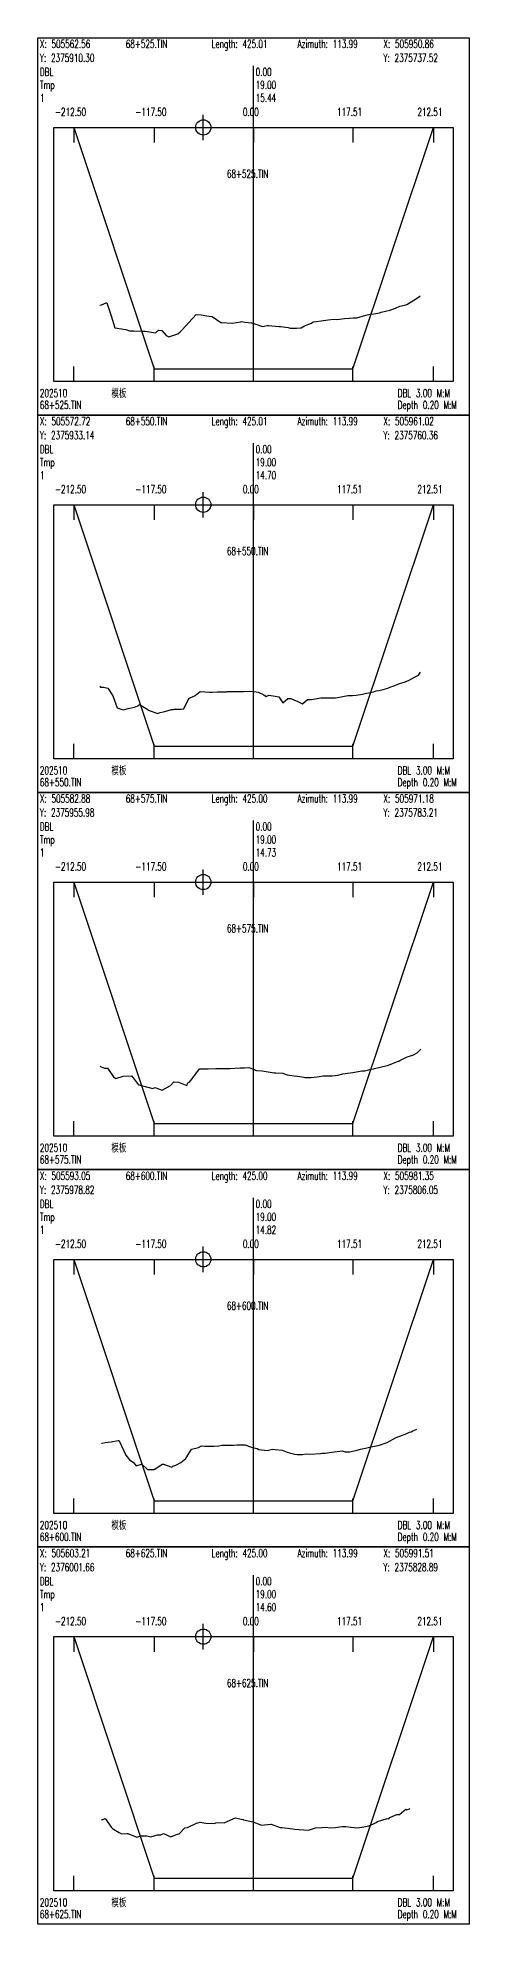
# Model space of a CAD drawing. Extents: x 1 to 194, y -24202 to 0.
# Drawn here: x 1 to 171, y -5345 to -4603 of the extents above; entities that cross this region are included whole.
import ezdxf

# ---------------------------------------------------------------- set-up
doc = ezdxf.new("R2010")
doc.units = 0
doc.header["$MEASUREMENT"] = 0
doc.layers.add('LABELS', color=7, linetype='Continuous')
doc.layers.add('XSECTION', color=7, linetype='Continuous')
doc.styles.get("Standard").update_dxf_attribs({"font": 'txt.shx'})

msp = doc.modelspace()

# ---------------------------------------------------------------- linework, layer by layer
at = {"color": 1}
for p, q in [((61.23, -4638.05), (71.23, -4638.05)), ((66.23, -4643.05), (66.23, -4633.05)), ((61.23, -4786.53), (71.23, -4786.53)), ((66.23, -4791.53), (66.23, -4781.53)), ((61.23, -4935.01), (71.23, -4935.01)), ((66.23, -4940.01), (66.23, -4930.01)), ((61.23, -5083.48), (71.23, -5083.48)), ((66.23, -5088.48), (66.23, -5078.48)), ((61.23, -5231.96), (71.23, -5231.96)), ((66.23, -5236.96), (66.23, -5226.96))]:
    msp.add_line(p, q, dxfattribs=at)
for centre in [(66.23, -4638.05), (66.23, -4786.53), (66.23, -4935.01), (66.23, -5083.48), (66.23, -5231.96)]:
    msp.add_circle(centre, 3, dxfattribs=at)
at = {"layer": 'XSECTION', "color": 0, "linetype": 'Continuous'}
for points in [[(1, -4602.77), (171, -4602.77), (171, -4751.23), (1, -4751.23), (1, -4602.77)], [(86, -4738.05), (86, -4613.82)], [(86, -4738.05), (86, -4613.82)], [(7.3, -4638.05), (164.71, -4638.05), (164.71, -4738.05), (7.3, -4738.05), (7.3, -4638.05)], [(15.17, -4638.05), (15.17, -4643.99)], [(15.17, -4638.05), (46.83, -4733.05)], [(15.17, -4638.05), (46.83, -4733.05)], [(46.83, -4638.05), (46.83, -4643.99)], [(86, -4638.05), (86, -4643.99)], [(125.17, -4638.05), (125.17, -4643.99)], [(125.17, -4733.05), (156.84, -4638.05)], [(125.17, -4733.05), (156.84, -4638.05)], [(156.84, -4638.05), (156.84, -4643.99)], [(15.17, -4738.05), (15.17, -4732.12)], [(46.83, -4738.05), (46.83, -4732.12)], [(46.83, -4733.05), (86, -4733.05)], [(46.83, -4733.05), (46.83, -4733.05)], [(46.83, -4733.05), (86, -4733.05)], [(86, -4738.05), (86, -4732.12)], [(86, -4733.05), (125.17, -4733.05)], [(86, -4733.05), (125.17, -4733.05)], [(125.17, -4738.05), (125.17, -4732.12)], [(125.17, -4733.05), (125.17, -4733.05)], [(156.84, -4738.05), (156.84, -4732.12)], [(1, -4751.24), (171, -4751.24), (171, -4899.71), (1, -4899.71), (1, -4751.24)], [(86, -4886.53), (86, -4762.3)], [(86, -4886.53), (86, -4762.3)], [(7.3, -4786.53), (164.71, -4786.53), (164.71, -4886.53), (7.3, -4886.53), (7.3, -4786.53)], [(15.17, -4786.53), (15.17, -4792.47)], [(15.17, -4786.53), (46.83, -4881.53)], [(15.17, -4786.53), (46.83, -4881.53)], [(46.83, -4786.53), (46.83, -4792.47)], [(86, -4786.53), (86, -4792.47)], [(125.17, -4786.53), (125.17, -4792.47)], [(125.17, -4881.53), (156.84, -4786.53)], [(125.17, -4881.53), (156.84, -4786.53)], [(156.84, -4786.53), (156.84, -4792.47)], [(15.17, -4886.53), (15.17, -4880.59)], [(46.83, -4886.53), (46.83, -4880.59)], [(46.83, -4881.53), (86, -4881.53)], [(46.83, -4881.53), (46.83, -4881.53)], [(46.83, -4881.53), (86, -4881.53)], [(86, -4886.53), (86, -4880.59)], [(86, -4881.53), (125.17, -4881.53)], [(86, -4881.53), (125.17, -4881.53)], [(125.17, -4886.53), (125.17, -4880.59)], [(125.17, -4881.53), (125.17, -4881.53)], [(156.84, -4886.53), (156.84, -4880.59)], [(1, -4899.72), (171, -4899.72), (171, -5048.18), (1, -5048.18), (1, -4899.72)], [(86, -5035.01), (86, -4910.77)], [(86, -5035.01), (86, -4910.77)], [(7.3, -4935.01), (164.71, -4935.01), (164.71, -5035.01), (7.3, -5035.01), (7.3, -4935.01)], [(15.17, -4935.01), (15.17, -4940.94)], [(15.17, -4935.01), (46.83, -5030.01)], [(15.17, -4935.01), (46.83, -5030.01)], [(46.83, -4935.01), (46.83, -4940.94)], [(86, -4935.01), (86, -4940.94)], [(125.17, -4935.01), (125.17, -4940.94)], [(125.17, -5030.01), (156.84, -4935.01)], [(125.17, -5030.01), (156.84, -4935.01)], [(156.84, -4935.01), (156.84, -4940.94)], [(15.17, -5035.01), (15.17, -5029.07)], [(46.83, -5035.01), (46.83, -5029.07)], [(46.83, -5030.01), (86, -5030.01)], [(46.83, -5030.01), (46.83, -5030.01)], [(46.83, -5030.01), (86, -5030.01)], [(86, -5035.01), (86, -5029.07)], [(86, -5030.01), (125.17, -5030.01)], [(86, -5030.01), (125.17, -5030.01)], [(125.17, -5035.01), (125.17, -5029.07)], [(125.17, -5030.01), (125.17, -5030.01)], [(156.84, -5035.01), (156.84, -5029.07)], [(1, -5048.19), (171, -5048.19), (171, -5196.66), (1, -5196.66), (1, -5048.19)], [(86, -5183.48), (86, -5059.25)], [(86, -5183.48), (86, -5059.25)], [(7.3, -5083.48), (164.71, -5083.48), (164.71, -5183.48), (7.3, -5183.48), (7.3, -5083.48)], [(15.17, -5083.48), (15.17, -5089.42)], [(15.17, -5083.48), (46.83, -5178.48)], [(15.17, -5083.48), (46.83, -5178.48)], [(46.83, -5083.48), (46.83, -5089.42)], [(86, -5083.48), (86, -5089.42)], [(125.17, -5083.48), (125.17, -5089.42)], [(125.17, -5178.48), (156.84, -5083.48)], [(125.17, -5178.48), (156.84, -5083.48)], [(156.84, -5083.48), (156.84, -5089.42)], [(15.17, -5183.48), (15.17, -5177.54)], [(46.83, -5183.48), (46.83, -5177.54)], [(46.83, -5178.48), (86, -5178.48)], [(46.83, -5178.48), (46.83, -5178.48)], [(46.83, -5178.48), (86, -5178.48)], [(86, -5183.48), (86, -5177.54)], [(86, -5178.48), (125.17, -5178.48)], [(86, -5178.48), (125.17, -5178.48)], [(125.17, -5183.48), (125.17, -5177.54)], [(125.17, -5178.48), (125.17, -5178.48)], [(156.84, -5183.48), (156.84, -5177.54)], [(1, -5196.67), (171, -5196.67), (171, -5345.14), (1, -5345.14), (1, -5196.67)], [(86, -5331.96), (86, -5207.72)], [(86, -5331.96), (86, -5207.72)], [(7.3, -5231.96), (164.71, -5231.96), (164.71, -5331.96), (7.3, -5331.96), (7.3, -5231.96)], [(15.17, -5231.96), (15.17, -5237.9)], [(15.17, -5231.96), (46.83, -5326.96)], [(15.17, -5231.96), (46.83, -5326.96)], [(46.83, -5231.96), (46.83, -5237.9)], [(86, -5231.96), (86, -5237.9)], [(125.17, -5231.96), (125.17, -5237.9)], [(125.17, -5326.96), (156.84, -5231.96)], [(125.17, -5326.96), (156.84, -5231.96)], [(156.84, -5231.96), (156.84, -5237.9)], [(15.17, -5331.96), (15.17, -5326.02)], [(46.83, -5331.96), (46.83, -5326.02)], [(46.83, -5326.96), (86, -5326.96)], [(46.83, -5326.96), (46.83, -5326.96)], [(46.83, -5326.96), (86, -5326.96)], [(86, -5331.96), (86, -5326.02)], [(86, -5326.96), (125.17, -5326.96)], [(86, -5326.96), (125.17, -5326.96)], [(125.17, -5331.96), (125.17, -5326.02)], [(125.17, -5326.96), (125.17, -5326.96)], [(156.84, -5331.96), (156.84, -5326.02)]]:
    msp.add_lwpolyline(points, dxfattribs=at)
at = {"layer": 'XSECTION', "color": 1, "linetype": 'Continuous'}
for points in [[(25.43, -4708), (26.13, -4707.9), (27.91, -4707.05), (28.17, -4707.05), (29.99, -4712.2), (31.39, -4716.95), (35.77, -4717.55), (37.18, -4718.15), (38.71, -4718.15), (42, -4718.2), (43.25, -4718.25), (45.03, -4718.45), (47.37, -4718.85), (48.57, -4717.9), (49.9, -4717.95), (51.64, -4719.95), (52.69, -4720.4), (56.17, -4719.25), (57.15, -4718.45), (57.9, -4717.7), (63.47, -4711.65), (65.33, -4711.8), (67.6, -4712.2), (68.58, -4712.3), (69.7, -4712.4), (73.12, -4714.8), (73.16, -4714.85), (73.49, -4714.85), (77.54, -4715.05), (80.95, -4714.6), (81.44, -4714.45), (82.65, -4714.65), (85.17, -4715), (86.5, -4715.4), (89.6, -4716.45), (91.45, -4716.05), (91.92, -4715.95), (95.95, -4716.35), (96.69, -4716.35), (99.63, -4716.8), (100.48, -4717.1), (102.92, -4717), (104.45, -4716.9), (104.77, -4716.95), (106.04, -4716.2), (108.87, -4715.15), (109.55, -4714.55), (110.74, -4714.45), (112.71, -4714.2), (114.48, -4713.9), (116.41, -4713.65), (117.59, -4713.55), (118.89, -4713.6), (121.81, -4713.2), (123.74, -4713.1), (125.23, -4713.05), (126.74, -4712.95), (130.19, -4712), (131.93, -4711.55), (133.4, -4711.4), (135.58, -4711), (136.31, -4710.8), (139.74, -4709.95), (141.87, -4709.15), (143.68, -4708.45), (145.5, -4707.95), (146.44, -4707.75), (149.11, -4706.05), (150.94, -4704.8), (151.48, -4704.5), (151.67, -4704.3)], [(25.52, -4857.98), (25.79, -4858.28), (26.93, -4858.28), (28.59, -4858.68), (30.55, -4861.68), (32.27, -4866.43), (34.64, -4867.28), (36.7, -4866.78), (39.09, -4866.13), (40.4, -4865.68), (41.11, -4865.13), (44.34, -4867.08), (44.55, -4867.33), (48.36, -4868.63), (48.58, -4868.58), (49.22, -4868.33), (51.03, -4867.93), (53.72, -4867.13), (54.43, -4867.08), (54.73, -4867.03), (57.46, -4866.93), (58.62, -4866.88), (60.51, -4862.78), (62.99, -4861.58), (65, -4859.98), (68.7, -4860.23), (69.9, -4860.23), (71.84, -4860.13), (75.43, -4860.13), (75.62, -4860.08), (76.05, -4860.08), (80.16, -4859.98), (82.06, -4860.08), (84.28, -4859.93), (86.08, -4860.03), (87.83, -4860.33), (90.12, -4861.28), (90.93, -4862.03), (91.99, -4861.53), (94.58, -4861.83), (96.03, -4862.08), (97.6, -4864.48), (99.46, -4862.78), (99.91, -4862.78), (100.73, -4862.78), (102.1, -4863.43), (103.26, -4863.83), (105.31, -4864.93), (107.27, -4863.18), (108.91, -4863.18), (112.51, -4862.58), (113.12, -4862.48), (113.43, -4862.48), (115.72, -4862.58), (118.31, -4862.48), (119.81, -4862.23), (121.79, -4861.83), (123.13, -4861.63), (125.05, -4861.58), (126.45, -4861.53), (128.99, -4861.03), (129.97, -4860.83), (133.22, -4860.13), (134.26, -4859.83), (135.42, -4859.68), (137.08, -4859.23), (138.86, -4858.68), (140.13, -4858.18), (140.97, -4857.88), (143.57, -4856.83), (145.37, -4856.38), (147, -4855.68), (149.66, -4854.28), (150.73, -4853.78), (151.02, -4853.58), (151.81, -4852.48)], [(25.62, -5007.46), (25.75, -5007.61), (25.95, -5007.76), (27.25, -5008.31), (28.44, -5008.31), (30.91, -5011.61), (31.77, -5012.31), (34.68, -5011.46), (37.91, -5011.21), (37.92, -5011.21), (38.56, -5012.06), (40.59, -5014.71), (40.64, -5014.71), (40.81, -5014.76), (46.31, -5016.26), (47.14, -5015.91), (48.97, -5016.56), (50.08, -5016.86), (53.28, -5015.11), (54.59, -5013.66), (56.47, -5013.81), (59.69, -5015.06), (60.2, -5014.06), (60.92, -5013.61), (64.76, -5008.46), (67.56, -5008.46), (67.94, -5008.46), (68.18, -5008.46), (71.13, -5008.36), (72.48, -5008.41), (75.45, -5008.41), (75.9, -5008.41), (76.06, -5008.41), (76.65, -5008.41), (80.81, -5008.16), (82.51, -5008.06), (84.19, -5008.01), (86.34, -5008.81), (86.8, -5009.01), (87.19, -5009.11), (89.44, -5009.36), (93.31, -5010.01), (94.08, -5010.06), (94.75, -5010.06), (97.45, -5010.21), (99.31, -5010.91), (102.01, -5011.26), (103.3, -5011.36), (105.79, -5011.81), (106.23, -5011.91), (108.76, -5011.86), (111.12, -5011.61), (113.39, -5011.31), (114.71, -5011.26), (116.97, -5011.21), (118.18, -5011.16), (119.23, -5011.06), (121.17, -5010.51), (122.98, -5010.16), (125.08, -5009.91), (128.63, -5009.36), (129.88, -5009.26), (130.35, -5009.16), (132.17, -5008.71), (133.33, -5008.46), (133.65, -5008.36), (135.92, -5007.81), (138.64, -5007.26), (139.22, -5007.06), (142.97, -5005.51), (143.25, -5005.46), (143.64, -5005.26), (146.26, -5003.96), (148.97, -5003.01), (150.45, -5002.16), (151.63, -5001.01), (151.83, -5000.86), (151.93, -5000.76)], [(26.15, -5155.83), (26.42, -5155.83), (27.63, -5155.58), (29.97, -5155.28), (32.69, -5154.73), (33.02, -5154.78), (33.14, -5154.93), (35.68, -5160.58), (37.1, -5162.43), (38.54, -5163.28), (39.79, -5164.73), (41.84, -5164.08), (41.98, -5164.13), (44.19, -5166.23), (46.87, -5166.13), (46.93, -5166.08), (47.09, -5166.03), (50.03, -5164.08), (50.6, -5164.08), (53.81, -5165.23), (54.27, -5164.93), (55.41, -5164.43), (57.34, -5163.38), (59.4, -5161.88), (61.63, -5158.13), (64.34, -5157.58), (65.54, -5156.93), (66.73, -5157.03), (68.81, -5157.03), (70.37, -5156.98), (72.31, -5156.93), (73.47, -5156.63), (76.46, -5156.58), (78.32, -5156.63), (79.44, -5156.43), (80.68, -5156.48), (82.66, -5156.53), (84.42, -5157.08), (85.61, -5157.48), (87.41, -5157.93), (88.13, -5158.28), (91.36, -5158.68), (93.42, -5158.23), (94.56, -5158.28), (97.28, -5158.58), (99.32, -5159.33), (100.18, -5159.68), (102.23, -5160.18), (103.23, -5160.28), (105.26, -5160.33), (106.71, -5160.08), (108.27, -5160.13), (112.38, -5159.93), (112.98, -5159.78), (114.36, -5159.73), (116, -5159.43), (116.87, -5159.38), (119.95, -5158.98), (120.86, -5158.78), (122.16, -5159.18), (123.92, -5159.18), (125.04, -5159.03), (126.84, -5158.63), (128.14, -5158.18), (130.15, -5157.73), (132.19, -5157.28), (132.41, -5157.28), (135.62, -5156.63), (137.45, -5155.98), (138.69, -5155.53), (141.94, -5153.78), (142.83, -5153.38), (143.58, -5153.03), (146.39, -5151.98), (147.51, -5151.48), (148.04, -5151.33), (148.79, -5150.98), (150.13, -5150.43), (150.32, -5150.33)], [(26.07, -5304.06), (27.26, -5303.66), (27.63, -5303.51), (30.08, -5307.06), (30.42, -5307.41), (30.84, -5307.76), (33.13, -5308.96), (33.96, -5309.51), (36.26, -5309.36), (36.42, -5309.36), (36.48, -5309.41), (40.06, -5310.81), (41.57, -5310.36), (44, -5310.36), (45.6, -5310.76), (48.18, -5309.91), (49.53, -5309.91), (50.61, -5309.41), (53.4, -5310.71), (53.74, -5310.61), (56.06, -5309.71), (56.68, -5309.61), (58.97, -5307.21), (59.97, -5307.06), (63.53, -5305.41), (64.11, -5305.21), (65.01, -5304.91), (67.21, -5305.31), (70.7, -5305.51), (71.22, -5305.21), (71.92, -5305.06), (74.49, -5305.16), (78.2, -5303.56), (78.94, -5303.31), (81.11, -5303.76), (81.92, -5303.96), (82.11, -5304.01), (85.68, -5304.86), (86.8, -5305.16), (89.09, -5306.16), (92.8, -5305.76), (92.9, -5305.76), (93, -5305.76), (96.56, -5307.01), (96.87, -5307.01), (97.2, -5307.11), (101.53, -5307.61), (102.15, -5307.66), (105.81, -5308.01), (107.69, -5308.06), (108.11, -5308.01), (110.4, -5307.21), (113.11, -5307.06), (114.7, -5306.96), (115.9, -5307.16), (118.3, -5307.06), (120.82, -5306.66), (122.41, -5306.61), (124.28, -5306.86), (127.01, -5307.16), (129.52, -5306.81), (131.4, -5306.46), (133.27, -5305.56), (134.38, -5305.11), (134.89, -5304.71), (138.61, -5303.56), (139.26, -5303.61), (139.76, -5303.16), (142.51, -5301.96), (143.47, -5301.91), (145.31, -5300.31), (145.94, -5299.86), (146.39, -5300.16), (147.69, -5299.61)]]:
    msp.add_lwpolyline(points, dxfattribs=at)

# ---------------------------------------------------------------- texts
at = {"layer": 'LABELS', "color": 0, "width": 0.666667}
for s, height, p in [('Y: 2375910.30', 3.1482, (1.85, -4612.29)), ('X: 505562.56', 3.1482, (1.85, -4606.77)), ('68+525.TIN', 3.148, (35.68, -4606.77)), ('Length: 425.01', 3.1482, (69.51, -4606.77)), ('Azimuth: 113.99', 3.1482, (103.34, -4606.77)), ('Y: 2375737.52', 3.1482, (137.17, -4612.29)), ('X: 505950.86', 3.1482, (137.17, -4606.77)), ('DBL', 3.148, (1.85, -4617.82)), ('0.00', 3.148, (86.85, -4617.82)), ('0.00', 3.148, (86.85, -4617.82)), ('Tmp', 3.148, (1.85, -4622.92)), ('19.00', 3.148, (86.85, -4622.92)), ('19.00', 3.148, (86.85, -4622.92)), ('-212.50', 3.148, (7.82, -4633.55)), ('-117.50', 3.148, (39.49, -4633.55)), ('0.00', 3.148, (81.8, -4633.55)), ('117.51', 3.148, (118.87, -4633.55)), ('212.51', 3.148, (150.54, -4633.55)), ('68+525.TIN', 3.148, (75.51, -4657.87)), ('模板', 3.148, (30.04, -4744.18)), ('DBL 3.00 M:M', 3.1482, (142.81, -4744.18)), ('68+525.TIN', 3.148, (1.85, -4748.85)), ('Depth 0.20 M:M', 3.1482, (142.81, -4748.85)), ('Y: 2375933.14', 3.1482, (1.85, -4760.77)), ('X: 505572.72', 3.1482, (1.85, -4755.24)), ('68+550.TIN', 3.148, (35.68, -4755.24)), ('Length: 425.01', 3.1482, (69.51, -4755.24)), ('Azimuth: 113.99', 3.1482, (103.34, -4755.24)), ('Y: 2375760.36', 3.1482, (137.17, -4760.77)), ('X: 505961.02', 3.1482, (137.17, -4755.24)), ('DBL', 3.148, (1.85, -4766.29)), ('0.00', 3.148, (86.85, -4766.29)), ('0.00', 3.148, (86.85, -4766.29)), ('Tmp', 3.148, (1.85, -4771.4)), ('19.00', 3.148, (86.85, -4771.4)), ('19.00', 3.148, (86.85, -4771.4)), ('-212.50', 3.148, (7.82, -4782.03)), ('-117.50', 3.148, (39.49, -4782.03)), ('0.00', 3.148, (81.8, -4782.03)), ('117.51', 3.148, (118.87, -4782.03)), ('212.51', 3.148, (150.54, -4782.03)), ('68+550.TIN', 3.148, (75.51, -4806.34)), ('模板', 3.148, (30.04, -4892.65)), ('DBL 3.00 M:M', 3.1482, (142.81, -4892.65)), ('68+550.TIN', 3.148, (1.85, -4897.33)), ('Depth 0.20 M:M', 3.1482, (142.81, -4897.33)), ('Y: 2375955.98', 3.1482, (1.85, -4909.24)), ('X: 505582.88', 3.1482, (1.85, -4903.72)), ('68+575.TIN', 3.148, (35.68, -4903.72)), ('Length: 425.00', 3.1482, (69.51, -4903.72)), ('Azimuth: 113.99', 3.1482, (103.34, -4903.72)), ('Y: 2375783.21', 3.1482, (137.17, -4909.24)), ('X: 505971.18', 3.1482, (137.17, -4903.72)), ('DBL', 3.148, (1.85, -4914.77)), ('0.00', 3.148, (86.85, -4914.77)), ('0.00', 3.148, (86.85, -4914.77)), ('Tmp', 3.148, (1.85, -4919.87)), ('19.00', 3.148, (86.85, -4919.87)), ('19.00', 3.148, (86.85, -4919.87)), ('-212.50', 3.148, (7.82, -4930.5)), ('-117.50', 3.148, (39.49, -4930.5)), ('0.00', 3.148, (81.8, -4930.5)), ('117.51', 3.148, (118.87, -4930.5)), ('212.51', 3.148, (150.54, -4930.5)), ('68+575.TIN', 3.148, (75.51, -4954.82)), ('模板', 3.148, (30.04, -5041.13)), ('DBL 3.00 M:M', 3.1482, (142.81, -5041.13)), ('68+575.TIN', 3.148, (1.85, -5045.81)), ('Depth 0.20 M:M', 3.1482, (142.81, -5045.81)), ('Y: 2375978.82', 3.1482, (1.85, -5057.72)), ('X: 505593.05', 3.1482, (1.85, -5052.19)), ('68+600.TIN', 3.148, (35.68, -5052.19)), ('Length: 425.00', 3.1482, (69.51, -5052.19)), ('Azimuth: 113.99', 3.1482, (103.34, -5052.19)), ('Y: 2375806.05', 3.1482, (137.17, -5057.72)), ('X: 505981.35', 3.1482, (137.17, -5052.19)), ('DBL', 3.148, (1.85, -5063.25)), ('0.00', 3.148, (86.85, -5063.25)), ('0.00', 3.148, (86.85, -5063.25)), ('Tmp', 3.148, (1.85, -5068.35)), ('19.00', 3.148, (86.85, -5068.35)), ('19.00', 3.148, (86.85, -5068.35)), ('-212.50', 3.148, (7.82, -5078.98)), ('-117.50', 3.148, (39.49, -5078.98)), ('0.00', 3.148, (81.8, -5078.98)), ('117.51', 3.148, (118.87, -5078.98)), ('212.51', 3.148, (150.54, -5078.98)), ('68+600.TIN', 3.148, (75.51, -5103.3)), ('模板', 3.148, (30.04, -5189.61)), ('DBL 3.00 M:M', 3.1482, (142.81, -5189.61)), ('68+600.TIN', 3.148, (1.85, -5194.28)), ('Depth 0.20 M:M', 3.1482, (142.81, -5194.28)), ('Y: 2376001.66', 3.1482, (1.85, -5206.2)), ('X: 505603.21', 3.1482, (1.85, -5200.67)), ('68+625.TIN', 3.148, (35.68, -5200.67)), ('Length: 425.00', 3.1482, (69.51, -5200.67)), ('Azimuth: 113.99', 3.1482, (103.34, -5200.67)), ('Y: 2375828.89', 3.1482, (137.17, -5206.2)), ('X: 505991.51', 3.1482, (137.17, -5200.67)), ('DBL', 3.148, (1.85, -5211.72)), ('0.00', 3.148, (86.85, -5211.72)), ('0.00', 3.148, (86.85, -5211.72)), ('Tmp', 3.148, (1.85, -5216.82)), ('19.00', 3.148, (86.85, -5216.82)), ('19.00', 3.148, (86.85, -5216.82)), ('-212.50', 3.148, (7.82, -5227.45)), ('-117.50', 3.148, (39.49, -5227.45)), ('0.00', 3.148, (81.8, -5227.45)), ('117.51', 3.148, (118.87, -5227.45)), ('212.51', 3.148, (150.54, -5227.45)), ('68+625.TIN', 3.148, (75.51, -5251.77)), ('模板', 3.148, (30.04, -5338.08)), ('DBL 3.00 M:M', 3.1482, (142.81, -5338.08)), ('68+625.TIN', 3.148, (1.85, -5342.76)), ('Depth 0.20 M:M', 3.1482, (142.81, -5342.76))]:
    msp.add_text(s, height=height, dxfattribs=at).set_placement(p)
at = {"layer": 'LABELS', "color": 1, "width": 0.666667}
for s, height, p in [('1', 3.15, (1.85, -4628.02)), ('15.44', 3.148, (86.85, -4628.02)), ('15.44', 3.148, (86.85, -4628.02)), ('202510', 3.148, (1.85, -4744.18)), ('1', 3.15, (1.85, -4776.5)), ('14.70', 3.148, (86.85, -4776.5)), ('14.70', 3.148, (86.85, -4776.5)), ('202510', 3.148, (1.85, -4892.65)), ('1', 3.15, (1.85, -4924.97)), ('14.73', 3.148, (86.85, -4924.97)), ('14.73', 3.148, (86.85, -4924.97)), ('202510', 3.148, (1.85, -5041.13)), ('1', 3.15, (1.85, -5073.45)), ('14.82', 3.148, (86.85, -5073.45)), ('14.82', 3.148, (86.85, -5073.45)), ('202510', 3.148, (1.85, -5189.61)), ('1', 3.15, (1.85, -5221.92)), ('14.60', 3.148, (86.85, -5221.92)), ('14.60', 3.148, (86.85, -5221.92)), ('202510', 3.148, (1.85, -5338.08))]:
    msp.add_text(s, height=height, dxfattribs=at).set_placement(p)

doc.saveas('drawing.dxf')
